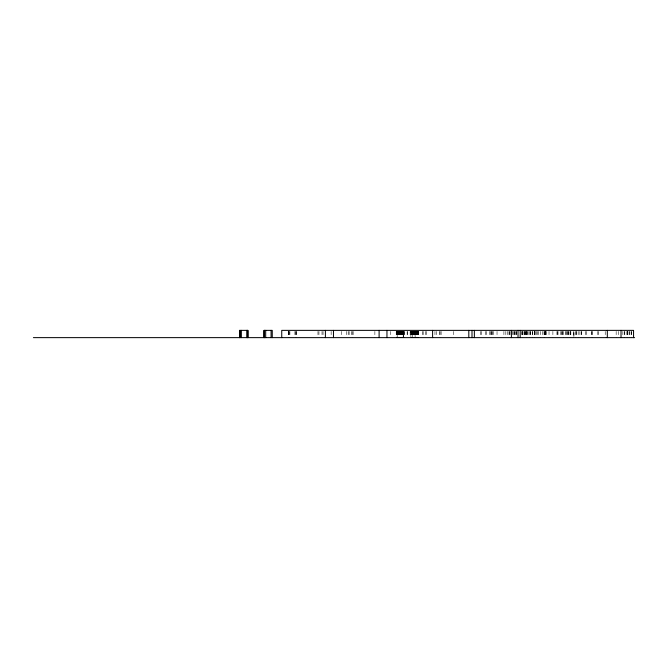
<?xml version="1.0" encoding="UTF-8"?>
<svg xmlns="http://www.w3.org/2000/svg" width="668" height="668" viewBox="0 0 668 668"><rect width="100%" height="100%" fill="white"/><g stroke="black" fill="none" stroke-linecap="round" stroke-linejoin="round"><path stroke-width="0.5" stroke-dasharray="3.34 2.5" d="M631.619 331.403L631.619 337.632M631.469 331.403L631.469 336.597M629.891 331.403L629.891 337.632M629.69 331.403L629.69 336.597M627.937 331.403L627.937 336.597M627.678 331.403L627.678 337.632M627.344 331.403L627.344 336.597M626.843 331.403L626.843 337.632M624.797 331.403L624.797 337.632M624.363 331.403L624.363 337.632M622.852 331.403L622.852 337.632M618.451 331.403L618.451 336.597M616.163 331.403L616.163 337.632M605.216 331.403L605.216 337.632M598.703 331.403L598.703 336.597M597.81 331.403L597.81 336.597M592.174 331.403L592.174 337.632M591.965 331.403L591.965 337.632M591.514 331.403L591.514 336.597M586.245 331.403L586.245 336.597M585.418 331.403L585.418 336.597M581.494 331.403L581.494 336.597M581.235 331.403L581.235 336.597M579.908 331.403L579.908 336.597M578.171 331.403L578.171 337.632M576.284 331.403L576.284 336.597M576.117 331.403L576.117 336.597M575.19 331.403L575.19 337.632M573.72 331.403L573.72 337.632M570.831 331.403L570.831 336.597M570.631 331.403L570.631 336.597M570.013 331.403L570.013 337.632M568.702 331.403L568.702 336.597M568.451 331.403L568.451 336.597M567.374 331.403L567.374 336.597M566.998 331.403L566.998 337.632M566.113 331.403L566.113 336.597M565.387 331.403L565.387 336.597M563.283 331.403L563.283 337.632M562.239 331.403L562.239 336.597M562.139 331.403L562.139 336.597M561.596 331.403L561.596 336.597M560.803 331.403L560.803 336.597M558.014 331.403L558.014 336.597M557.329 331.403L557.329 336.597M556.945 331.403L556.945 336.597M552.887 331.403L552.887 337.632M549.021 331.403L549.021 337.632M546.148 331.403L546.148 336.597M545.906 331.403L545.906 336.597M545.48 331.403L545.48 336.597M545.205 331.403L545.205 336.597M544.921 331.403L544.921 336.597M544.311 331.403L544.311 337.632M543.986 331.403L544.061 337.632M542.374 331.403L542.374 336.597M540.738 331.403L540.738 337.632M538.5 331.403L538.5 336.597M537.773 331.403L537.698 336.597M536.688 331.403L536.688 336.597M535.753 331.403L535.778 336.597M534.575 331.403L534.575 336.597M534.383 331.403L534.383 336.597M534.325 331.403L534.325 337.632M532.621 331.403L532.621 337.632M532.454 331.403L532.454 336.597M530.734 331.403L530.734 336.597M530.434 331.403L530.434 336.597M529.315 331.403L529.315 337.632M528.104 331.403L528.104 336.597M527.419 331.403L527.419 336.597M526.885 331.403L526.885 337.632M526.451 331.403L526.451 336.597M526.017 331.403L526.017 336.597M525.891 331.403L525.891 336.597M525.148 331.403L525.148 336.597M524.689 331.403L524.689 336.597M524.246 331.403L524.238 336.597M523.019 331.403L523.019 336.597M522.568 331.403L522.568 336.597M522.184 331.403L522.184 337.632M521.691 331.403L521.691 336.597M516.773 331.403L516.773 336.597M516.28 331.403L516.28 337.632M515.429 331.403L515.429 336.597M514.752 331.403L514.752 336.597M514.711 331.403L514.711 336.597M513.141 331.403L513.166 336.597M512.824 331.403L512.824 337.632M510.035 331.403L510.035 336.597M509.408 331.403L509.408 336.597M508.974 331.403L508.974 336.597M507.647 331.403L507.647 336.597M505.826 331.403L505.826 336.597M503.906 331.403L503.906 336.597M497.034 331.403L497.034 336.597M493.051 331.403L493.034 336.597M492.934 331.403L492.934 336.597M491.857 331.403L491.857 336.597M491.322 331.403L491.322 336.597M490.429 331.403L490.429 336.597M489.778 331.403L489.778 336.597M486.705 331.403L486.705 336.597M485.427 331.403L485.427 336.597M481.62 331.403L481.62 336.597M480.267 331.403L480.267 336.597M453.288 331.403L453.288 336.597M441.122 331.403L441.122 336.597M440.012 331.403L440.012 337.632M439.811 331.403L439.811 336.597M436.279 331.403L436.279 336.597M434.96 331.403L434.96 336.597M426.627 331.403L426.627 336.597M425.516 331.403L425.516 336.597M423.178 331.403L423.178 336.597M422.752 331.403L422.752 336.597M418.736 331.403L418.727 337.632M418.669 331.403L418.686 337.632M418.544 331.403L418.519 337.632M418.302 331.403L418.418 337.632M418.235 331.403L418.168 337.632M418.093 331.403L418.009 337.632M417.943 331.403L417.926 337.632M417.834 331.403L417.742 337.632M417.667 331.403L417.65 337.632M417.542 331.403L417.475 337.632M417.442 331.403L417.375 337.632M417.224 331.403L417.266 337.632M417.108 331.403L417.049 337.632M416.991 331.403L416.941 337.632M416.815 331.403L416.757 337.632M416.698 331.403L416.64 337.632M416.573 331.403L416.515 337.632M416.473 331.403L416.389 337.632M416.206 331.403L416.256 337.632M416.072 331.403L416.122 337.632M415.939 331.403L416.005 337.632M415.805 331.403L415.863 337.632M415.671 331.403L415.73 337.632M415.538 331.403L415.596 337.632M415.454 331.403L415.404 337.632M415.321 331.403L415.271 337.632M415.179 331.403L415.137 337.632L414.995 331.403M414.861 331.403L414.903 337.632M414.778 331.403L414.719 337.632M414.636 331.403L414.586 337.632M414.494 331.403L414.444 337.632M414.36 331.403L414.302 337.632M414.218 331.403L414.168 337.632M414.085 331.403L414.026 337.632M413.893 331.403L413.951 337.632M413.768 331.403L413.818 337.632M413.634 331.403L413.684 337.632M413.425 331.403L413.492 337.632M413.367 331.403L413.292 337.632M413.166 331.403L413.241 337.632M413.041 331.403L413.108 337.632M412.857 331.403L412.916 337.632M412.799 331.403L412.749 337.632M412.674 331.403L412.624 337.632L412.507 331.403M412.34 331.403L412.398 337.632M412.239 331.403L412.281 337.632M412.031 331.403L412.072 337.632M411.931 331.403L411.972 337.632M411.747 331.403L411.772 337.632M411.663 331.403L411.68 337.632M411.496 331.403L411.597 337.632M411.346 331.403L411.354 337.632M411.279 331.403L411.212 337.632M411.054 331.403L411.154 337.632M410.937 331.403L410.92 337.632L410.812 331.403M410.144 331.403L410.144 336.597M407.68 331.403L407.68 336.597M407.146 331.403L407.146 336.597M404.19 331.403L404.173 337.632M404.065 331.403L404.023 337.632M403.823 331.403L403.923 337.632M403.764 331.403L403.697 337.632M403.589 331.403L403.547 337.632L403.397 331.403M403.305 331.403L403.338 337.632M403.247 337.632L403.13 331.403L403.029 337.632M402.846 331.403L402.929 337.632M402.737 331.403L402.821 337.632M402.604 331.403L402.629 337.632M402.512 331.403L402.487 337.632M402.403 331.403L402.378 337.632M402.278 331.403L402.261 337.632M402.027 331.403L402.019 337.632M401.911 331.403L401.885 337.632M401.76 331.403L401.777 337.632M401.635 331.403L401.652 337.632M401.501 331.403L401.518 337.632M401.368 331.403L401.384 337.632M401.234 331.403L401.251 337.632M401.101 331.403L401.109 337.632M400.967 331.403L400.975 337.632M400.842 331.403L400.825 337.632M400.7 331.403L400.691 337.632M400.566 331.403L400.549 337.632M400.424 331.403L400.416 337.632M400.274 331.403L400.282 337.632M400.132 331.403L400.132 337.632M399.998 331.403L400.007 337.632M399.856 331.403L399.865 337.632M399.723 331.403L399.731 337.632M399.581 331.403L399.589 337.632M399.447 331.403L399.456 337.632M399.305 331.403L399.314 337.632M399.172 331.403L399.163 337.632M399.046 331.403L399.038 337.632M398.913 331.403L398.905 337.632M398.779 331.403L398.771 337.632M398.654 331.403L398.529 337.632M398.404 331.403L398.395 337.632M398.278 331.403L398.262 337.632M398.161 331.403L398.145 337.632M398.036 331.403L398.019 337.632M397.911 331.403L397.919 337.632M397.811 331.403L397.694 337.632M397.685 331.403L397.577 337.632M397.493 331.403L397.468 337.632M397.293 331.403L397.393 337.632M397.176 337.632L397.193 331.403L397.001 337.632M396.909 331.403L396.934 337.632M396.834 331.403L396.759 337.632M396.65 331.403L396.592 337.632M396.533 331.403L396.491 337.632M396.433 331.403L396.349 337.632M396.207 331.403L396.233 337.632M390.621 331.403L390.621 336.597M374.873 331.403L374.873 337.632M353.138 331.403L353.138 336.597M352.22 331.403L352.22 337.632M351.66 331.403L351.66 336.597M349.122 331.403L349.122 336.597M348.195 331.403L348.195 336.597M346.366 331.403L346.366 336.597M341.582 331.403L341.582 336.597M331.144 331.403L331.144 336.597M323.045 331.403L323.045 336.597M322.018 331.403L322.018 337.632M318.953 331.403L318.953 336.597M317.968 331.403L317.968 336.597M296.467 331.403L296.467 336.597M296.149 331.403L296.149 337.632M295.306 331.403L295.306 337.632M294.922 331.403L294.922 336.597M289.904 331.403L289.904 336.597M289.478 331.403L289.478 337.632M288.568 331.403L288.568 336.597M288.401 331.403L288.401 336.597M288.275 331.403L288.275 337.632M573.895 336.597L573.895 331.403L573.862 336.597"/><path stroke-width="1" d="M33.4 337.632L634.6 337.632M633.556 337.632L633.556 330.368L281.737 330.368L281.737 337.632M621.015 330.368L621.015 337.632M607.321 330.368L607.321 337.632M520.188 330.368L520.188 337.632M518.026 330.368L518.026 337.632M511.412 330.368L511.412 337.632M474.363 330.368L474.363 337.632M472 330.368L472 337.632M468.811 330.368L468.811 337.632M432.597 330.368L432.597 337.632M386.956 330.368L386.956 337.632M379.107 330.368L379.107 337.632M333.474 330.368L333.474 337.632M325.399 330.368L325.399 337.632M272.252 337.632L272.252 330.368L264.052 330.368L264.052 337.632M271.091 330.368L271.091 337.632M265.689 330.368L265.689 337.632M264.353 330.368L264.353 337.632M264.177 330.368L264.177 337.632M247.92 337.632L247.92 330.368L239.712 330.368L239.712 337.632M247.736 330.368L247.736 337.632M247.594 330.368L247.594 337.632M246.759 330.368L246.759 337.632M241.348 330.368L241.348 337.632M240.012 330.368L240.012 337.632M239.837 330.368L239.837 337.632"/></g></svg>
